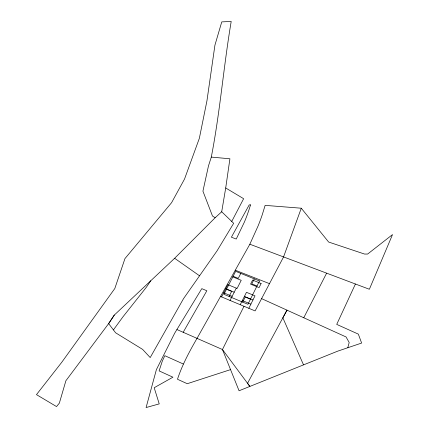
<?xml version="1.0" encoding="UTF-8"?>
<svg xmlns="http://www.w3.org/2000/svg" width="429" height="429" viewBox="0 0 429 429"><rect width="100%" height="100%" fill="white"/><g stroke="black" fill="none" stroke-linecap="round" stroke-linejoin="round"><path stroke-width="0.64" d="M225.708 187.977L229.912 158.784L211.299 157.094L208.494 165.841L202.928 191.168L212.484 216.007L215.16 217.739L221.702 211.765L225.708 187.977L243.629 198.697L231.74 221.428M211.299 157.094C220.056 112.205 223.568 66.527 231.204 21.45L221.761 21.895L214.934 45.152L206.95 100.794L199.356 138.304L184.529 179.049L171.589 202.665L124.957 258.585L114.811 288.524L61.76 362.28L36.476 394.632L56.526 406.574L59.358 403.131L65.894 380.743L108.639 323.616L114.302 315.074L174.63 258.285L215.16 217.739M183.328 364.017L164.816 355.684L162.344 361.025L159.1 370.887L172.925 377.193L154.188 387.725L159.229 403.882L146.091 407.55L156.392 369.626L174.7 333.156L176.904 329.531L222.458 349.528L239.066 390.765L337.682 351.163L347.812 347.726L349.19 342.503L346.047 336.947L261.588 298.627M230.55 369.621L187.253 383.708L177.477 379.263C182.228 364.843 189.441 351.464 197.029 338.363L249.844 244.224L258.076 225.965A202.236 167.718 -28.7 0 0 262.264 214.704L265.127 205.373L301.281 208.215L283.515 257.03L255.11 310.918L220.522 296.466M355.416 284.03L336.722 324.388L358.338 334.127L361.626 343.061L347.812 347.726M248.831 308.29L255.003 295.833L246.466 292.31L240.256 304.713M244.004 306.279L222.458 349.528L249.866 386.411L247.549 383.279L286.98 310.151L282.85 317.803L303.491 364.8M242.68 302.107L245.227 297.007L250.456 299.174M254.295 278.866L251.791 283.88L257.003 286.004M230.046 300.445L236.288 288.122M229.081 296.45L231.649 291.388L226.496 289.253M240.787 273.391L238.261 278.362L233.124 276.265M221.6 296.916L227.869 284.652L237.103 288.454L241.221 280.314L232.813 276.882M303.753 317.766L326.603 273.209M183.188 332.287L206.848 290.755L201.796 288.647L176.904 329.531M114.296 315.074L108.639 323.616L115.626 332.802L142.621 349.394L150.204 357.571L183.537 298.627L217.09 250.788L233.671 223.289L221.702 211.765M150.713 280.813L146.375 287.237L122.925 316.87L113.417 329.906M249.844 244.224L369.369 289.264L392.524 234.588L367.642 254.048L364.553 254.059L328.635 242.036L301.281 208.215M235.258 270.19L269.482 283.649M225.788 288.722L234.213 292.213M244.401 296.428L252.954 299.968M223.697 292.814L232.137 296.321M242.337 300.563L250.895 304.123M174.63 258.285L199.464 275.74M250.536 204.89L249.12 209.411A189.414 156.885 -28.7 0 1 244.46 221.922L236.245 239.05L231.392 237.205L249.211 204.896L250.536 204.89M259.502 280.979L247.914 304.29L223.917 294.299L235.66 271.31L259.502 280.979M261.111 283.515L259.084 287.602L250.563 284.127L252.595 280.057L261.111 283.515"/></g></svg>
